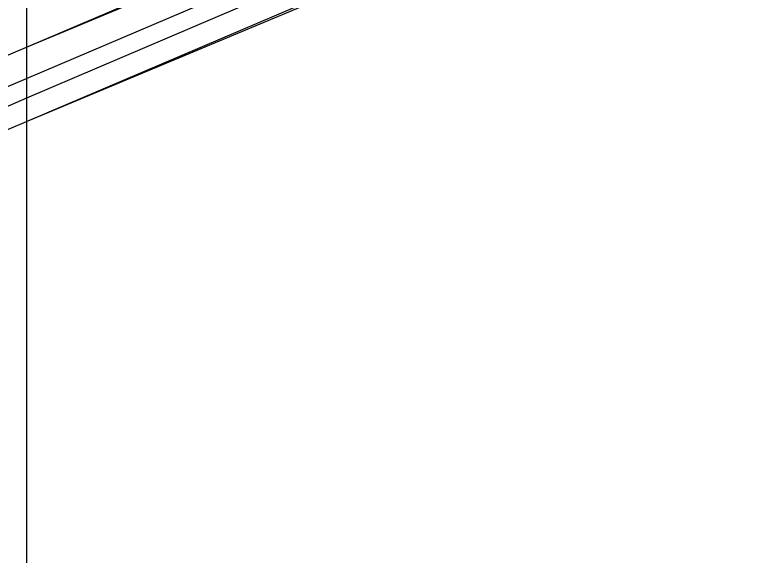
# Model space of a CAD drawing. Header units: inches. Extents: x 17 to 4615, y 5 to 3256.
# Drawn here: x 1651.604 to 1653.42, y 2588.894 to 2590.208 of the extents above; entities that cross this region are included whole.
import ezdxf

# ---------------------------------------------------------------- set-up
doc = ezdxf.new("R2010")
doc.units = ezdxf.units.IN
doc.header["$MEASUREMENT"] = 0

msp = doc.modelspace()

# ---------------------------------------------------------------- linework, layer by layer
for p, q in [((1651.6324, 2590.1298), (1655.7324, 2591.8788)), ((1651.6324, 2590.1298), (1655.7324, 2591.8389)), ((1651.6324, 2590.0538), (1655.7324, 2591.7987)), ((1655.7324, 2591.7584), (1651.6324, 2590.0056)), ((1651.6324, 2589.9496), (1655.7324, 2591.6965)), ((1651.6324, 2589.9496), (1655.7324, 2591.6621)), ((1651.6324, 2590.2342), (1651.6324, 2590.1298)), ((1651.5483, 2590.0939), (1651.6324, 2590.1298)), ((1651.6324, 2590.1298), (1651.6324, 2590.0538)), ((1651.5483, 2590.018), (1651.6324, 2590.0538)), ((1651.6324, 2590.0538), (1651.6324, 2590.0056)), ((1651.6324, 2590.0056), (1651.5483, 2589.9696)), ((1651.6324, 2590.0056), (1651.6324, 2589.9496)), ((1651.5483, 2589.9138), (1651.6324, 2589.9496)), ((1651.6324, 2589.9496), (1651.6324, 2243.9862))]:
    msp.add_line(p, q)

doc.saveas('drawing.dxf')
